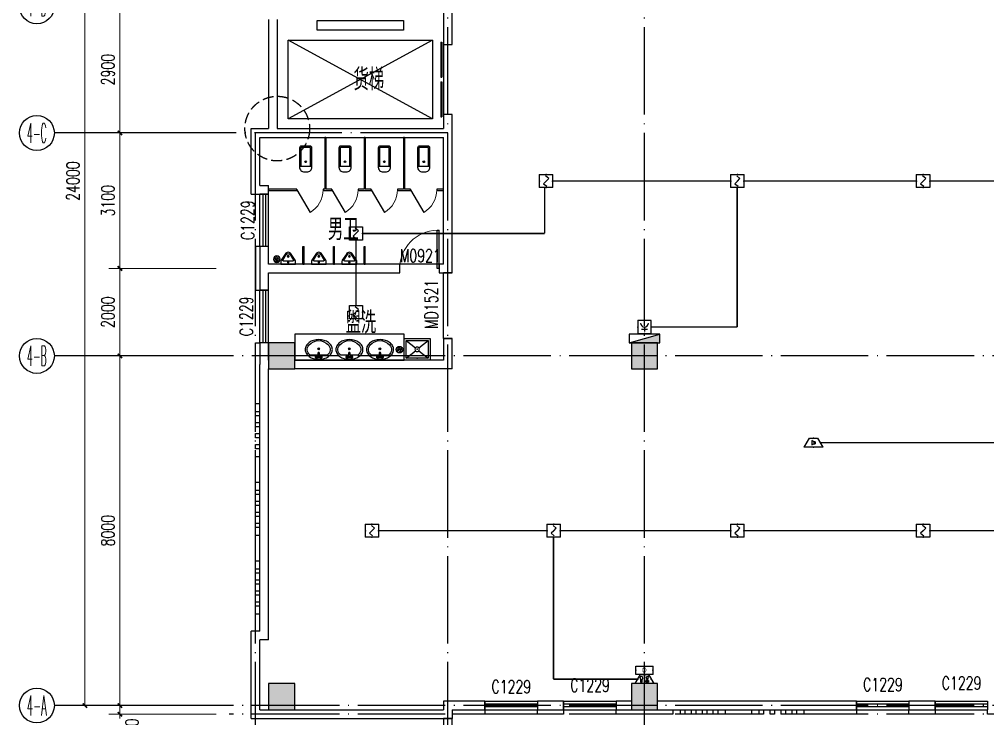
# Model space of a CAD drawing. Extents: x -124594 to 516503, y -3148 to 203159.
# Drawn here: x 263558 to 285708, y 17839 to 33839 of the extents above; entities that cross this region are included whole.
import ezdxf
from ezdxf.enums import TextEntityAlignment as Align

# ---------------------------------------------------------------- set-up
doc = ezdxf.new("R2010")
doc.units = 0
doc.header["$LTSCALE"] = 1000
doc.header["$MEASUREMENT"] = 0
doc.linetypes.add('DASH', pattern=[0.35, 0.25, -0.1])
doc.linetypes.add('DOTE', pattern=[2.42, 2, -0.2, 0.02, -0.2])
for name, color, linetype in [('AXIS', 3, 'Continuous'), ('AXIS_TEXT', 7, 'Continuous'), ('COLUMN', 9, 'Continuous'), ('EQUIP-消防', 3, 'Continuous'), ('EQUIP_消火栓', 7, 'Continuous'), ('J-AXIS-轴线', 1, 'DOTE'), ('J-DOOR-窗', 8, 'Continuous'), ('J-DOOR-门', 8, 'Continuous'), ('J-FLOR-屋顶', 140, 'Continuous'), ('J-FLOR-洞口', 4, 'Continuous'), ('J-FURN-厨卫', 253, 'Continuous'), ('J-STAIR-电梯', 142, 'Continuous'), ('J-WALL-墙体', 2, 'Continuous'), ('LATRINE', 8, 'Continuous'), ('PUB_HATCH', 8, 'Continuous'), ('PUB_TEXT', 7, 'Continuous'), ('WINDOW_TEXT', 7, 'Continuous'), ('WIRE-应急', 1, 'DASH'), ('WIRE-消防', 222, 'Continuous'), ('WIRE-消防广播', 4, 'TG_BC'), ('装饰柱', 7, 'Continuous')]:
    doc.layers.add(name, color=color, linetype=linetype)
doc.layers.add('建筑底图', color=8, linetype='Continuous', lineweight=5)
doc.styles.add('_TCH_AXIS', font='COMPLEX', dxfattribs={"bigfont": 'GBCBIG'})
doc.styles.add('_TCH_DIM_T3', font='SIMPLEX', dxfattribs={"width": 0.705882, "bigfont": 'GBCBIG'})
doc.styles.add('_TCH_WINDOW', font='SIMPLEX', dxfattribs={"height": 3.5, "bigfont": 'GBCBIG'})
doc.styles.add('_TEL_ATTDEF', font='GBENOR', dxfattribs={"width": 0.8, "height": 3, "bigfont": 'GBCBIG'})
doc.styles.add('COMPLEX', font='COMPLEX')
doc.styles.add('HZ', font='simplex.shx', dxfattribs={"width": 0.7, "bigfont": 'hztxt.shx'})
doc.styles.get("Standard").update_dxf_attribs({"font": 'gbenor.shx', "bigfont": 'gbcbig.shx'})
doc.styles.add('TG_LINETYPE', font='SIMPLEX', dxfattribs={"width": 0.8, "height": 3, "bigfont": 'HZTXT'})
doc.linetypes.add('TG_BC', pattern='A,2,-0.85,["BC",TG_LINETYPE,S=0.1,R=0,X=-0.65,Y=-0.15],0', length=2.85)
doc.dimstyles.new('_TCH_ARCH&&100', dxfattribs={"dimtxt": 297.5, "dimasz": 100, "dimexe": 250, "dimexo": 300, "dimgap": 126.25, "dimtad": 1, "dimdec": 0, "dimzin": 0, "dimdsep": 46, "dimtxsty": '_TCH_DIM_T3', "dimblk": 'ARCHTICK', "dimcen": 0.09, "dimclrt": 7, "dimazin": 2, "dimtfac": 1, "dimtdec": 0, "dimtix": 1, "dimtmove": 2, "dimatfit": 3, "dimfxl": 1, "dimtolj": 1, "dimtzin": 0, "dimarcsym": 0})

# ---------------------------------------------------------------- blocks, each defined once
blk = doc.blocks.new('$lvtry$00000221')
at = {"color": 0}
for p, q in [((-124, -91, 0), (-43, -216, 0)), ((-116, -76, 0), (116, -76, 0)), ((43, -216, 0), (124, -91, 0))]:
    blk.add_line(p, q, dxfattribs=at)
at = {"color": 0, "elevation": 0}
blk.add_lwpolyline([(69, -231, -0.57735), (-69, -231), (-162, -88, -0.145378), (-170, -61), (-170, 0), (170, 0), (170, -61, -0.145378), (162, -88)], format="xyb", close=True, dxfattribs=at)
at = {"color": 0}
for centre, radius in [((0, -177, 0), 20), ((0, -38, 0), 17.7)]:
    blk.add_circle(centre, radius, dxfattribs=at)
for centre, radius, start, end in [((-116, -86, 0), 10, 90, 213.0863), ((0, -191, 0), 50, 210, 330), ((116, -86, 0), 10, 326.9137, 90)]:
    blk.add_arc(centre, radius, start, end, dxfattribs=at)
for p in [(0, -38, 0), (0, -177, 0)]:
    blk.add_point(p, dxfattribs=at)
blk = doc.blocks.new('$lvtry$00000171')
for p, q in [((-74, 11), (-11, 74)), ((-70, -27), (27, 70)), ((-53, -53), (53, 53)), ((-27, -70), (70, 27)), ((11, -74), (74, -11))]:
    blk.add_line(p, q)
blk.add_circle((0, 0), 75)
blk.add_point((0, 0))
blk = doc.blocks.new('$lvtry$00000191')
at = {"color": 0}
for p, q in [((-250, -50, 0), (-39, -219, 0)), ((39, -219, 0), (250, -50, 0)), ((-250, -450, 0), (-39, -281, 0)), ((39, -281, 0), (250, -450, 0))]:
    blk.add_line(p, q, dxfattribs=at)
at = {"color": 0, "elevation": 0}
for points in [[(300, -500), (300, 0), (-300, 0), (-300, -500)], [(250, -450), (250, -50), (-250, -50), (-250, -450)]]:
    blk.add_lwpolyline(points, close=True, dxfattribs=at)
at = {"color": 0}
blk.add_circle((0, -250, 0), 50, dxfattribs=at)
for p in [(0, -50, 0), (0, -250, 0)]:
    blk.add_point(p, dxfattribs=at)
blk = doc.blocks.new('$lvtry$00000196')
at = {"color": 0}
for points in [[(219, -385, 0.106486), (289, -308, 0.130324), (310, -225, 0.130324), (289, -143, 0.106486), (219, -66, 0.084172), (123, -18, 0.073176), (0, 0, 0.073176), (-123, -18, 0.084172), (-219, -66, 0.106486), (-289, -143, 0.130324), (-310, -225, 0.130324), (-289, -308, 0.106486), (-219, -385, 0.084172), (-123, -433, 0.073176), (0, -451, 0.073176), (123, -433, 0.084172)], [(-22, -44), (-17, -142, 1), (21, -142), (26, -44, 0.493794)]]:
    blk.add_lwpolyline(points, format="xyb", close=True, dxfattribs=at)
for points in [[(-218, -329, -0.467303), (-199, -103, -0.154885), (-179, -96), (-17, -96, -0.154885)], [(21, -96), (183, -96, -0.154885), (203, -103, -0.467303), (222, -329, -0.210278), (2, -430, -0.210278), (-218, -329, -0.467303)]]:
    blk.add_lwpolyline(points, format="xyb", dxfattribs=at)
for points in [[(-52, -25), (56, -25)], [(-52, -78), (-20, -78)], [(24, -78), (56, -78)]]:
    blk.add_lwpolyline(points, dxfattribs=at)
for centre, radius in [((-52, -52), 19.4), ((-52, -52), 12.6), ((2, -241), 19.7), ((56, -52), 19.4), ((56, -52), 12.6), ((2, -241), 14.7)]:
    blk.add_circle(centre, radius, dxfattribs=at)
for centre, start, end in [((-52, -52), 90, 270), ((56, -52), 270, 90)]:
    blk.add_arc(centre, 26.5, start, end, dxfattribs=at)
for p in [(2, -62), (2, -241)]:
    blk.add_point(p, dxfattribs=at)
blk = doc.blocks.new('_ArchTick')
at = {"color": 0, "linetype": 'ByBlock', "const_width": 0.4}
blk.add_lwpolyline([(-0.5, -0.5), (0.5, 0.5)], dxfattribs=at)
blk = doc.blocks.new('*D240')
at = {"layer": 'AXIS', "color": 0, "lineweight": -2, "transparency": 16777216}
for p, q in [((268058, 118791), (264808, 118791)), ((265058, 94791), (265058, 118791)), ((268058, 94791), (264808, 94791))]:
    blk.add_line(p, q, dxfattribs=at)
at = {"layer": 'Defpoints', "color": 0, "transparency": 16777216}
for p in [(265058, 118791), (268358, 118791), (268358, 94791)]:
    blk.add_point(p, dxfattribs=at)
at = {"layer": 'AXIS', "color": 0, "lineweight": -2, "transparency": 16777216, "xscale": 100, "yscale": 100, "zscale": 100}
for p, rotation in [((265058, 118791), 90), ((265058, 94791), 270)]:
    blk.add_blockref('_ArchTick', p, dxfattribs=dict(at, rotation=rotation))
at = {"layer": 'AXIS', "color": 7, "transparency": 16777216, "insert": (264783, 106791), "char_height": 297.5, "attachment_point": 5, "rotation": 90, "style": '_TCH_DIM_T3'}
blk.add_mtext('\\A1;24000', dxfattribs=at)
blk = doc.blocks.new('*D241')
at = {"layer": 'AXIS', "color": 0, "lineweight": -2, "transparency": 16777216}
for p, q in [((265858, 94791), (265858, 94891)), ((268058, 94791), (265608, 94791)), ((268058, 94591), (265608, 94591)), ((265858, 94591), (265858, 94791)), ((265858, 94591), (265858, 94491))]:
    blk.add_line(p, q, dxfattribs=at)
at = {"layer": 'Defpoints', "color": 0, "transparency": 16777216}
for p in [(265858, 94791), (268358, 94791), (268358, 94591)]:
    blk.add_point(p, dxfattribs=at)
at = {"layer": 'AXIS', "color": 0, "lineweight": -2, "transparency": 16777216, "xscale": 100, "yscale": 100, "zscale": 100}
for p, rotation in [((265858, 94791), 270), ((265858, 94591), 90)]:
    blk.add_blockref('_ArchTick', p, dxfattribs=dict(at, rotation=rotation))
at = {"layer": 'AXIS', "color": 7, "transparency": 16777216, "insert": (266133, 94221), "char_height": 297.5, "attachment_point": 5, "rotation": 90, "style": '_TCH_DIM_T3'}
blk.add_mtext('\\A1;200', dxfattribs=at)
blk = doc.blocks.new('*D242')
at = {"layer": 'AXIS', "color": 0, "lineweight": -2, "transparency": 16777216}
for p, q in [((268058, 102791), (265608, 102791)), ((265858, 94791), (265858, 102791)), ((268058, 94791), (265608, 94791))]:
    blk.add_line(p, q, dxfattribs=at)
at = {"layer": 'Defpoints', "color": 0, "transparency": 16777216}
for p in [(265858, 102791), (268358, 102791), (268358, 94791)]:
    blk.add_point(p, dxfattribs=at)
at = {"layer": 'AXIS', "color": 0, "lineweight": -2, "transparency": 16777216, "xscale": 100, "yscale": 100, "zscale": 100}
for p, rotation in [((265858, 102791), 90), ((265858, 94791), 270)]:
    blk.add_blockref('_ArchTick', p, dxfattribs=dict(at, rotation=rotation))
at = {"layer": 'AXIS', "color": 7, "transparency": 16777216, "insert": (265583, 98791), "char_height": 297.5, "attachment_point": 5, "rotation": 90, "style": '_TCH_DIM_T3'}
blk.add_mtext('\\A1;8000', dxfattribs=at)
blk = doc.blocks.new('*D243')
at = {"layer": 'AXIS', "color": 0, "lineweight": -2, "transparency": 16777216}
for p, q in [((268058, 104791), (265608, 104791)), ((265858, 102791), (265858, 104791)), ((268058, 102791), (265608, 102791))]:
    blk.add_line(p, q, dxfattribs=at)
at = {"layer": 'Defpoints', "color": 0, "transparency": 16777216}
for p in [(265858, 104791), (268358, 104791), (268358, 102791)]:
    blk.add_point(p, dxfattribs=at)
at = {"layer": 'AXIS', "color": 0, "lineweight": -2, "transparency": 16777216, "xscale": 100, "yscale": 100, "zscale": 100}
for p, rotation in [((265858, 104791), 90), ((265858, 102791), 270)]:
    blk.add_blockref('_ArchTick', p, dxfattribs=dict(at, rotation=rotation))
at = {"layer": 'AXIS', "color": 7, "transparency": 16777216, "insert": (265583, 103791), "char_height": 297.5, "attachment_point": 5, "rotation": 90, "style": '_TCH_DIM_T3'}
blk.add_mtext('\\A1;2000', dxfattribs=at)
blk = doc.blocks.new('*D244')
at = {"layer": 'AXIS', "color": 0, "lineweight": -2, "transparency": 16777216}
for p, q in [((268058, 107891), (265608, 107891)), ((265858, 104791), (265858, 107891)), ((268058, 104791), (265608, 104791))]:
    blk.add_line(p, q, dxfattribs=at)
at = {"layer": 'Defpoints', "color": 0, "transparency": 16777216}
for p in [(265858, 107891), (268358, 107891), (268358, 104791)]:
    blk.add_point(p, dxfattribs=at)
at = {"layer": 'AXIS', "color": 0, "lineweight": -2, "transparency": 16777216, "xscale": 100, "yscale": 100, "zscale": 100}
for p, rotation in [((265858, 107891), 90), ((265858, 104791), 270)]:
    blk.add_blockref('_ArchTick', p, dxfattribs=dict(at, rotation=rotation))
at = {"layer": 'AXIS', "color": 7, "transparency": 16777216, "insert": (265583, 106341), "char_height": 297.5, "attachment_point": 5, "rotation": 90, "style": '_TCH_DIM_T3'}
blk.add_mtext('\\A1;3100', dxfattribs=at)
blk = doc.blocks.new('*D245')
at = {"layer": 'AXIS', "color": 0, "lineweight": -2, "transparency": 16777216}
for p, q in [((268058, 110791), (265608, 110791)), ((265858, 107891), (265858, 110791)), ((268058, 107891), (265608, 107891))]:
    blk.add_line(p, q, dxfattribs=at)
at = {"layer": 'Defpoints', "color": 0, "transparency": 16777216}
for p in [(265858, 110791), (268358, 110791), (268358, 107891)]:
    blk.add_point(p, dxfattribs=at)
at = {"layer": 'AXIS', "color": 0, "lineweight": -2, "transparency": 16777216, "xscale": 100, "yscale": 100, "zscale": 100}
for p, rotation in [((265858, 110791), 90), ((265858, 107891), 270)]:
    blk.add_blockref('_ArchTick', p, dxfattribs=dict(at, rotation=rotation))
at = {"layer": 'AXIS', "color": 7, "transparency": 16777216, "insert": (265583, 109341), "char_height": 297.5, "attachment_point": 5, "rotation": 90, "style": '_TCH_DIM_T3'}
blk.add_mtext('\\A1;2900', dxfattribs=at)
blk = doc.blocks.new('_FZH')
blk.add_lwpolyline([(-0.5, -0.5), (0.5, -0.5), (0.5, 0.5), (-0.5, 0.5)], close=True)
at = {"layer": 'PUB_HATCH'}
blk.add_solid([(-0.5, -0.5), (0.5, -0.5), (-0.5, 0.5), (0.5, 0.5)], dxfattribs=at)
blk = doc.blocks.new('$TCHSYS$WIN2D')
for p, q in [((-0.5, 0.5), (0.5, 0.5)), ((-0.5, 0.5), (-0.5, -0.5)), ((0.5, 0.5), (0.5, -0.5)), ((0.5, 0.167), (-0.5, 0.167)), ((0.5, -0.167), (-0.5, -0.167)), ((-0.5, -0.5), (0.5, -0.5))]:
    blk.add_line(p, q)
blk = doc.blocks.new('$DORLIB2D$00000127')
at = {"color": 0}
for points in [[(-0.533, 0.795), (-0.533, 0.69)], [(-0.033, 0.795), (-0.533, 0.795)], [(-0.033, 0.795), (-0.033, 0.69)], [(0.533, 0.795), (0.033, 0.795)], [(0.033, 0.795), (0.033, 0.69)], [(0.533, 0.795), (0.533, 0.69)], [(-0.033, 0.69), (-0.533, 0.69)], [(0.533, 0.69), (0.033, 0.69)], [(0.5, 0.5), (-0.5, 0.5)]]:
    blk.add_lwpolyline(points, dxfattribs=at)
blk = doc.blocks.new('$DorLib2D$00000001')
for p, q in [((0.45, 0.975), (0.5, 0.975)), ((0.45, 0), (0.45, 0.975)), ((0.5, 0), (0.5, 0.975)), ((0.5, 0), (0.45, 0))]:
    blk.add_line(p, q)
at = {"lineweight": 13}
blk.add_arc((0.475, 0), 0.975, 91.4693, 180, dxfattribs=at)
blk = doc.blocks.new('_AXISO')
blk.add_circle((0, 0), 0.5)
at = {"layer": 'AXIS_TEXT', "style": 'COMPLEX', "width": 1.041667}
blk.add_attdef('A', text='', height=0.56, dxfattribs=at).set_placement((-0.25, -0.28), (0.25, -0.28), align=Align.FIT)
blk = doc.blocks.new('$lvtry$00000202')
at = {"color": 0}
for p, q in [((-110, -40, 0), (-110, -470, 0)), ((100, -30, 0), (-100, -30, 0)), ((110, -470, 0), (110, -40, 0)), ((140, -470, 0), (-140, -470, 0))]:
    blk.add_line(p, q, dxfattribs=at)
at = {"color": 0, "elevation": 0}
blk.add_lwpolyline([(140, -40, 0.414214), (100, 0), (-100, 0, 0.414214), (-140, -40), (-140, -480, 0.414214), (-30, -590), (30, -590, 0.414214), (140, -480)], format="xyb", close=True, dxfattribs=at)
at = {"color": 0}
blk.add_circle((0, -359, 0), 20, dxfattribs=at)
for centre, start, end in [((-100, -40, 0), 90, 180), ((100, -40, 0), 0, 90)]:
    blk.add_arc(centre, 10, start, end, dxfattribs=at)
for p in [(0, 0, 0), (0, -359, 0)]:
    blk.add_point(p, dxfattribs=at)
blk = doc.blocks.new('$TCHSYS$APDOOR2D')
blk.add_line((0.5, 0), (0, 0.866))
at = {"lineweight": 13}
blk.add_arc((0.5, 0), 1, 120, 180, dxfattribs=at)
blk = doc.blocks.new('$Equip$00002649')
for p, q in [((-0.5, 0.5), (-0.5, -0.5)), ((0.5, 0.5), (-0.5, 0.5)), ((-0.2, 0.2), (0.05, 0.4)), ((0, 0), (-0.2, 0.2)), ((0, 0), (0.2, -0.2)), ((0.5, -0.5), (0.5, 0.5)), ((-0.5, -0.5), (0.5, -0.5)), ((0.2, -0.2), (-0.05, -0.4))]:
    blk.add_line(p, q)
at = {"const_width": 0.0667}
blk.add_lwpolyline([(-0.5, 0.5), (0.5, 0.5), (0.5, -0.5), (-0.5, -0.5), (-0.5, 0.5), (0.5, 0.5)], dxfattribs=at)
for p in [(-0.5, 0), (0, 0.5), (0.5, 0), (0, -0.5)]:
    blk.add_point(p)
at = {"color": 7, "flags": 1}
for tag, height, p in [('A', 0.00002, (0, 0)), ('B', 0.4, (0.762, -0.208))]:
    blk.add_attdef(tag, text='', height=height, dxfattribs=at).set_placement(p, align=Align.MIDDLE_CENTER)
blk = doc.blocks.new('$equip$00002679')
for p, q in [((-0.3, 0.699), (-0.703, 0)), ((-0.703, 0), (0.703, 0)), ((-0.264, 0.249), (-0.304, 0.569)), ((-0.304, 0.569), (-0.128, 0.489)), ((-0.304, 0.249), (-0.304, 0.113)), ((-0.128, 0.249), (-0.304, 0.249)), ((-0.304, 0.113), (-0.128, 0.113)), ((0.3, 0.699), (-0.3, 0.699)), ((0.3, 0.699), (-0.3, 0.699)), ((-0.128, 0.489), (-0.168, 0.249)), ((-0.128, 0.113), (-0.128, 0.249)), ((0, 0.699), (0, 0)), ((0.174, 0.11), (0.174, 0.338)), ((0.294, 0.11), (0.174, 0.11)), ((0.294, 0.338), (0.294, 0.11)), ((0.703, 0), (0.3, 0.699))]:
    blk.add_line(p, q)
at = {"const_width": 0.0667}
for points in [[(-0.299, 0.699), (0.301, 0.699), (0.703, 0), (-0.702, 0), (-0.299, 0.699), (0.301, 0.699)], [(-0.3, 0.699), (0.3, 0.699), (0.703, 0), (-0.703, 0), (-0.3, 0.699), (0.3, 0.699)]]:
    blk.add_lwpolyline(points, dxfattribs=at)
blk.add_circle((0.234, 0.43), 0.111)
for p in [(-0.501, 0.349), (0, 0.699), (0, 0), (0.502, 0.349)]:
    blk.add_point(p)
at = {"color": 7, "flags": 1}
for tag, height, p in [('A', 0.00002, (0, 0)), ('B', 0.4, (0.961, 0.299))]:
    blk.add_attdef(tag, text='', height=height, dxfattribs=at).set_placement(p, align=Align.MIDDLE_CENTER)
blk = doc.blocks.new('$equip$00002786')
for p, q in [((0.65, 0.65), (-0.65, 0.65)), ((-0.65, 0.65), (-0.65, 0)), ((-0.65, 0), (0.65, 0)), ((0.65, 0), (0.65, 0.65))]:
    blk.add_line(p, q)
at = {"const_width": 0.0667}
blk.add_lwpolyline([(-0.65, 0.65), (0.65, 0.65), (0.65, 0), (-0.65, 0), (-0.65, 0.65), (0.65, 0.65)], dxfattribs=at)
for p in [(-0.65, 0.325), (0, 0.65), (0, 0), (0.65, 0.325)]:
    blk.add_point(p)
at = {"color": 7}
blk.add_attdef('$TEXT$', text='', height=0.4, dxfattribs=at).set_placement((0.006, 0.343), align=Align.MIDDLE_CENTER)
at = {"color": 7, "flags": 1}
for tag, p in [('A', (0, 0)), ('B', (0.905, 0.246))]:
    blk.add_attdef(tag, text='', height=0.4, dxfattribs=at).set_placement(p, align=Align.MIDDLE_CENTER)
blk = doc.blocks.new('$equip$00002677')
for p, q in [((-0.3, 0.699), (-0.703, 0)), ((-0.703, 0), (0.703, 0)), ((0.3, 0.699), (-0.3, 0.699)), ((-0.117, 0.421), (-0.117, 0.26)), ((-0.117, 0.421), (-0.036, 0.421)), ((-0.036, 0.26), (-0.117, 0.26)), ((-0.036, 0.421), (0.118, 0.503)), ((-0.036, 0.421), (-0.036, 0.26)), ((0.118, 0.173), (-0.036, 0.26)), ((0.118, 0.503), (0.118, 0.173)), ((0.703, 0), (0.3, 0.699))]:
    blk.add_line(p, q)
at = {"const_width": 0.0667}
blk.add_lwpolyline([(-0.3, 0.699), (0.3, 0.699), (0.703, 0), (-0.703, 0), (-0.3, 0.699), (0.3, 0.699)], dxfattribs=at)
blk.add_lwpolyline([(-0.3, 0.699), (0.3, 0.699), (0.703, 0), (-0.703, 0), (-0.3, 0.699), (0.3, 0.699)], dxfattribs=at)
for p in [(-0.501, 0.349), (0, 0.699), (0, 0), (0.502, 0.349)]:
    blk.add_point(p)
at = {"color": 7, "flags": 1}
for tag, height, p in [('A', 0.00002, (0, 0)), ('B', 0.4, (0.961, 0.299))]:
    blk.add_attdef(tag, text='', height=height, dxfattribs=at).set_placement(p, align=Align.MIDDLE_CENTER)
blk = doc.blocks.new('$equip$00002656')
for p, q in [((-0.5, 1), (-0.5, 0)), ((0.5, 1), (-0.5, 1)), ((0.5, 0), (0.5, 1)), ((-0.5, 0), (0.5, 0)), ((-0.219, 0.331), (0.222, 0.331)), ((0, 0.5), (0, 0.15))]:
    blk.add_line(p, q)
at = {"const_width": 0.0667}
blk.add_lwpolyline([(-0.5, 1), (0.5, 1), (0.5, 0), (-0.5, 0), (-0.5, 1), (0.5, 1)], dxfattribs=at)
blk.add_arc((0, 0.8), 0.3, 180, 0)
for p in [(0, 1), (-0.5, 0.5), (0, 0), (0.5, 0.5)]:
    blk.add_point(p)
at = {"color": 7, "flags": 1}
for tag, height, p in [('A', 0.00002, (0, 0)), ('B', 0.4, (0.762, 0.292))]:
    blk.add_attdef(tag, text='', height=height, dxfattribs=at).set_placement(p, align=Align.MIDDLE_CENTER)
blk = doc.blocks.new('$TwtSys$00000434')
for p, q in [((-0.5, 0.5), (-0.5, -0.5)), ((-0.5, -0.5), (0.5, 0.5)), ((0.5, 0.5), (-0.5, 0.5)), ((0.5, -0.5), (0.5, 0.5)), ((-0.5, -0.5), (0.5, -0.5))]:
    blk.add_line(p, q)
blk.add_solid([(0.5, -0.5), (0.5, 0.5), (-0.5, -0.5)])
blk = doc.blocks.new('HASGGEWS')
at = {"layer": 'AXIS', "color": 8}
for p, q in [((268358.3, 107890.8), (264358.3, 107890.8)), ((268358.3, 102790.8), (264358.3, 102790.8)), ((268358.3, 94790.8), (264358.3, 94790.8))]:
    blk.add_line(p, q, dxfattribs=at)
at = {"layer": 'J-AXIS-轴线', "color": 8}
for p, q in [((273358.3, 93790.8), (273358.3, 119790.8)), ((277858.3, 93790.8), (277858.3, 119790.8)), ((273358.3, 107890.8), (268358.3, 107890.8)), ((268958.3, 93790.8), (268958.3, 107890.8)), ((316858.3, 102790.8), (268358.3, 102790.8)), ((316858.3, 94790.8), (268358.3, 94790.8)), ((316858.3, 94590.8), (268358.3, 94590.8))]:
    blk.add_line(p, q, dxfattribs=at)
at = {"layer": 'J-DOOR-门', "color": 8}
blk.add_line((273158.3, 104890.8), (272258.3, 104890.8), dxfattribs=at)
at = {"layer": 'J-FLOR-屋顶', "color": 8}
blk.add_lwpolyline([(273458.3, 94490.8), (273258.3, 94490.8), (273258.3, 92963.5), (273458.3, 92963.5)], close=True, dxfattribs=at)
at = {"layer": 'J-FLOR-洞口', "color": 8, "linetype": 'DASH'}
for p, q in [((273458.3, 104690.8), (273258.3, 104690.8)), ((273258.3, 103190.8), (273458.3, 103190.8))]:
    blk.add_line(p, q, dxfattribs=at)
at = {"layer": 'J-FLOR-洞口', "color": 8}
blk.add_line((273258.3, 103190.8), (273258.3, 104690.8), dxfattribs=at)
at = {"layer": 'J-FURN-厨卫', "color": 8}
blk.add_lwpolyline([(269858.3, 102690.8), (272358.3, 102690.8), (272358.3, 103290.8), (269858.3, 103290.8)], close=True, dxfattribs=at)
at = {"layer": 'J-STAIR-电梯', "color": 8}
for p, q in [((270368.3, 110240.8), (270368.3, 110465.8)), ((270368.3, 110465.8), (272348.3, 110465.8)), ((272348.3, 110465.8), (272348.3, 110240.8)), ((272348.3, 110240.8), (270368.3, 110240.8)), ((269708.3, 108215.8), (269708.3, 110015.8)), ((269708.3, 110015.8), (273008.3, 110015.8)), ((273008.3, 110015.8), (269708.3, 108215.8)), ((273008.3, 108215.8), (269708.3, 110015.8)), ((273008.3, 110015.8), (273008.3, 108215.8)), ((273008.3, 108215.8), (269708.3, 108215.8))]:
    blk.add_line(p, q, dxfattribs=at)
at = {"layer": 'J-WALL-墙体', "color": 8}
for p, q in [((273458.3, 109915.8), (273458.3, 110790.8)), ((273258.3, 110690.8), (273258.3, 109915.8)), ((269258.3, 110490.8), (269258.3, 107990.8)), ((269458.3, 110490.8), (269458.3, 107990.8)), ((273258.3, 109915.8), (273458.3, 109915.8)), ((273458.3, 108315.8), (273258.3, 108315.8)), ((273258.3, 108315.8), (273258.3, 107990.8)), ((273458.3, 107890.8), (273458.3, 108315.8)), ((268858.3, 107990.8), (269258.3, 107990.8)), ((268858.3, 106490.8), (268858.3, 107990.8)), ((269458.3, 107990.8), (273258.3, 107990.8)), ((273458.3, 104790.8), (273458.3, 107890.8)), ((269058.3, 107790.8), (269358.3, 107790.8)), ((269058.3, 106690.8), (269058.3, 107790.8)), ((269358.3, 107790.8), (273258.3, 107790.8)), ((273258.3, 104890.8), (273258.3, 107790.8)), ((269058.3, 106690.8), (269258.3, 106690.8)), ((269258.3, 106490.8), (269258.3, 106690.8)), ((268858.3, 106490.8), (269058.3, 106490.8)), ((269058.3, 106490.8), (269258.3, 106490.8)), ((269258.3, 105290.8), (269058.3, 105290.8)), ((269058.3, 105290.8), (269058.3, 104790.8)), ((269258.3, 104890.8), (269258.3, 105290.8)), ((269058.3, 104790.8), (269058.3, 104290.8)), ((272258.3, 104890.8), (269258.3, 104890.8)), ((272258.3, 104690.8), (272258.3, 104890.8)), ((273258.3, 104890.8), (273158.3, 104890.8)), ((273158.3, 104890.8), (273158.3, 104690.8)), ((273458.3, 104690.8), (273458.3, 104790.8)), ((269258.3, 104290.8), (269258.3, 104690.8)), ((269258.3, 104690.8), (272258.3, 104690.8)), ((273158.3, 104690.8), (273258.3, 104690.8)), ((273258.3, 104690.8), (273458.3, 104690.8)), ((269058.3, 104290.8), (269258.3, 104290.8)), ((269258.3, 103090.8), (269058.3, 103090.8)), ((269058.3, 103090.8), (269058.3, 102590.8)), ((269258.3, 102690.8), (269258.3, 103090.8)), ((273458.3, 103190.8), (273258.3, 103190.8)), ((273258.3, 103190.8), (273258.3, 102690.8)), ((273458.3, 102490.8), (273458.3, 103190.8)), ((269058.3, 96490.8), (269058.3, 102590.8)), ((273258.3, 102690.8), (269858.3, 102690.8)), ((269258.3, 96290.8), (269258.3, 102490.8)), ((273458.3, 102490.8), (269858.3, 102490.8)), ((269058.3, 96490.8), (268858.3, 96490.8)), ((268858.3, 94490.8), (268858.3, 96490.8)), ((269258.3, 96290.8), (269058.3, 96290.8)), ((269058.3, 94690.8), (269058.3, 96290.8)), ((274208.3, 94890.8), (273258.3, 94890.8)), ((273258.3, 94890.8), (273258.3, 94690.8)), ((274208.3, 94690.8), (274208.3, 94890.8)), ((276008.3, 94890.8), (275408.3, 94890.8)), ((275408.3, 94890.8), (275408.3, 94690.8)), ((276008.3, 94690.8), (276008.3, 94890.8)), ((277558.3, 94890.8), (277208.3, 94890.8)), ((277208.3, 94890.8), (277208.3, 94690.8)), ((282708.3, 94890.8), (278158.3, 94890.8)), ((282708.3, 94690.8), (282708.3, 94890.8)), ((284508.3, 94890.8), (283908.3, 94890.8)), ((283908.3, 94890.8), (283908.3, 94690.8)), ((284508.3, 94690.8), (284508.3, 94890.8)), ((269058.3, 94690.8), (273258.3, 94690.8)), ((273458.3, 94690.8), (274208.3, 94690.8)), ((273458.3, 94690.8), (273458.3, 94490.8)), ((275408.3, 94690.8), (276008.3, 94690.8)), ((277208.3, 94690.8), (277558.3, 94690.8)), ((278158.3, 94690.8), (282708.3, 94690.8)), ((283908.3, 94690.8), (284508.3, 94690.8)), ((268858.3, 94490.8), (273458.3, 94490.8))]:
    blk.add_line(p, q, dxfattribs=at)
at = {"layer": 'LATRINE'}
for p, q in [((270545.8, 107790.8), (270545.8, 106603.3)), ((270570.8, 107790.8), (270545.8, 107790.8)), ((270570.8, 107790.8), (270570.8, 106603.3)), ((271445.8, 107790.8), (271445.8, 106603.3)), ((271470.8, 107790.8), (271445.8, 107790.8)), ((271470.8, 107790.8), (271470.8, 106603.3)), ((272345.8, 107790.8), (272345.8, 106603.3)), ((272370.8, 107790.8), (272345.8, 107790.8)), ((272370.8, 107790.8), (272370.8, 106603.3)), ((269908.3, 106603.3), (269258.3, 106603.3)), ((269258.3, 106603.3), (269258.3, 106578.3)), ((269258.3, 106578.3), (269908.3, 106578.3)), ((269908.3, 106578.3), (269908.3, 106603.3)), ((270545.8, 106603.3), (270508.3, 106603.3)), ((270508.3, 106603.3), (270508.3, 106578.3)), ((270508.3, 106578.3), (270558.3, 106578.3)), ((270558.3, 106578.3), (270708.3, 106578.3)), ((270708.3, 106603.3), (270570.8, 106603.3)), ((270708.3, 106578.3), (270708.3, 106603.3)), ((271445.8, 106603.3), (271308.3, 106603.3)), ((271308.3, 106603.3), (271308.3, 106578.3)), ((271308.3, 106578.3), (271458.3, 106578.3)), ((271458.3, 106578.3), (271608.3, 106578.3)), ((271608.3, 106603.3), (271470.8, 106603.3)), ((271608.3, 106578.3), (271608.3, 106603.3)), ((272345.8, 106603.3), (272208.3, 106603.3)), ((272208.3, 106603.3), (272208.3, 106578.3)), ((272208.3, 106578.3), (272358.3, 106578.3)), ((272358.3, 106578.3), (272508.3, 106578.3)), ((272508.3, 106603.3), (272370.8, 106603.3)), ((272508.3, 106578.3), (272508.3, 106603.3)), ((273258.3, 106603.3), (273108.3, 106603.3)), ((273108.3, 106603.3), (273108.3, 106578.3)), ((273108.3, 106578.3), (273258.3, 106578.3)), ((273258.3, 106578.3), (273258.3, 106603.3))]:
    blk.add_line(p, q, dxfattribs=at)
at = {"layer": 'LATRINE', "color": 8}
for p, q in [((270045.8, 104890.8), (270045.8, 105290.8)), ((270045.8, 105290.8), (270070.8, 105290.8)), ((270070.8, 104890.8), (270070.8, 105290.8)), ((270745.8, 104890.8), (270745.8, 105290.8)), ((270745.8, 105290.8), (270770.8, 105290.8)), ((270770.8, 104890.8), (270770.8, 105290.8)), ((271445.8, 104890.8), (271445.8, 105290.8)), ((271445.8, 105290.8), (271470.8, 105290.8)), ((271470.8, 104890.8), (271470.8, 105290.8)), ((270045.8, 104890.8), (270070.8, 104890.8)), ((270745.8, 104890.8), (270770.8, 104890.8)), ((271445.8, 104890.8), (271470.8, 104890.8))]:
    blk.add_line(p, q, dxfattribs=at)
at = {"layer": '装饰柱', "color": 8}
for points in [[(269058.3, 105290.8), (268958.3, 105290.8), (268958.3, 104290.8), (269058.3, 104290.8)], [(269058.3, 101690.8), (268958.3, 101690.8), (268958.3, 103090.8), (269058.3, 103090.8)], [(269058.3, 101415.8), (268958.3, 101415.8), (268958.3, 101515.8), (269058.3, 101515.8)], [(269058.3, 101165.8), (268958.3, 101165.8), (268958.3, 101265.8), (269058.3, 101265.8)], [(269058.3, 100915.8), (268958.3, 100915.8), (268958.3, 101015.8), (269058.3, 101015.8)], [(269058.3, 100665.8), (268958.3, 100665.8), (268958.3, 100765.8), (269058.3, 100765.8)], [(269058.3, 99890.8), (268958.3, 99890.8), (268958.3, 100490.8), (269058.3, 100490.8)], [(269058.3, 99890.8), (268958.3, 99890.8), (268958.3, 100290.8), (268958.3, 100290.8)], [(269058.3, 99615.8), (268958.3, 99615.8), (268958.3, 99715.8), (269058.3, 99715.8)], [(269058.3, 99365.8), (268958.3, 99365.8), (268958.3, 99465.8), (269058.3, 99465.8)], [(269058.3, 99115.8), (268958.3, 99115.8), (268958.3, 99215.8), (269058.3, 99215.8)], [(269058.3, 98865.8), (268958.3, 98865.8), (268958.3, 98965.8), (269058.3, 98965.8)], [(269058.3, 98090.8), (268958.3, 98090.8), (268958.3, 98690.8), (269058.3, 98690.8)], [(269058.3, 97815.8), (268958.3, 97815.8), (268958.3, 97915.8), (269058.3, 97915.8)], [(269058.3, 97565.8), (268958.3, 97565.8), (268958.3, 97665.8), (269058.3, 97665.8)], [(269058.3, 97315.8), (268958.3, 97315.8), (268958.3, 97415.8), (269058.3, 97415.8)], [(269058.3, 97065.8), (268958.3, 97065.8), (268958.3, 97165.8), (269058.3, 97165.8)], [(268958.3, 96490.8), (268958.3, 96890.8), (269058.3, 96890.8)], [(274208.3, 94690.8), (274208.3, 94590.8), (273458.3, 94590.8), (273458.3, 94590.8)], [(276008.3, 94690.8), (276008.3, 94590.8), (275408.3, 94590.8), (275408.3, 94690.8)], [(278508.3, 94690.8), (278508.3, 94590.8), (277208.3, 94590.8), (277208.3, 94690.8)], [(278783.3, 94690.8), (278783.3, 94590.8), (278683.3, 94590.8), (278683.3, 94690.8)], [(279033.3, 94690.8), (279033.3, 94590.8), (278933.3, 94590.8), (278933.3, 94690.8)], [(279283.3, 94690.8), (279283.3, 94590.8), (279183.3, 94590.8), (279183.3, 94690.8)], [(279533.3, 94690.8), (279533.3, 94590.8), (279433.3, 94590.8), (279433.3, 94690.8)], [(280308.3, 94690.8), (280308.3, 94590.8), (279708.3, 94590.8), (279708.3, 94690.8)], [(280583.3, 94690.8), (280583.3, 94590.8), (280483.3, 94590.8), (280483.3, 94690.8)], [(280833.3, 94690.8), (280833.3, 94590.8), (280733.3, 94590.8), (280733.3, 94690.8)], [(281083.3, 94690.8), (281083.3, 94590.8), (280983.3, 94590.8), (280983.3, 94690.8)], [(281333.3, 94690.8), (281333.3, 94590.8), (281233.3, 94590.8), (281233.3, 94690.8)], [(282708.3, 94690.8), (282708.3, 94590.8), (281508.3, 94590.8), (281508.3, 94690.8)], [(284508.3, 94690.8), (284508.3, 94590.8), (283908.3, 94590.8), (283908.3, 94690.8)], [(287008.3, 94690.8), (287008.3, 94590.8), (285708.3, 94590.8), (285708.3, 94690.8)]]:
    blk.add_lwpolyline(points, dxfattribs=at)
at = {"layer": 'AXIS', "color": 8}
ref = blk.add_blockref('_AXISO', (263958.3, 110790.8), dxfattribs=dict(at, xscale=800, yscale=800, zscale=800))
ref.add_attrib('A', '4-D', dxfattribs={"layer": 'AXIS_TEXT', "color": 8, "height": 452.55, "style": '_TCH_AXIS', "width": 0.328125}).set_placement((263732.1, 110564.5), (264184.6, 110564.5), align=Align.FIT)
ref = blk.add_blockref('_AXISO', (263958.3, 107890.8), dxfattribs=dict(at, xscale=800, yscale=800, zscale=800))
ref.add_attrib('A', '4-C', dxfattribs={"layer": 'AXIS_TEXT', "color": 8, "height": 452.55, "style": '_TCH_AXIS', "width": 0.33871}).set_placement((263732.1, 107664.5), (264184.6, 107664.5), align=Align.FIT)
ref = blk.add_blockref('_AXISO', (263958.3, 102790.8), dxfattribs=dict(at, xscale=800, yscale=800, zscale=800))
ref.add_attrib('A', '4-B', dxfattribs={"layer": 'AXIS_TEXT', "color": 8, "height": 452.55, "style": '_TCH_AXIS', "width": 0.328125}).set_placement((263732.1, 102564.5), (264184.6, 102564.5), align=Align.FIT)
ref = blk.add_blockref('_AXISO', (263958.3, 94790.8), dxfattribs=dict(at, xscale=800, yscale=800, zscale=800))
ref.add_attrib('A', '4-A', dxfattribs={"layer": 'AXIS_TEXT', "color": 8, "height": 452.55, "style": '_TCH_AXIS', "width": 0.323077}).set_placement((263732.1, 94564.5), (264184.6, 94564.5), align=Align.FIT)
at = {"layer": 'COLUMN', "color": 8, "xscale": 600, "yscale": 600, "zscale": 600, "rotation": 90}
for p in [(269558.3, 102790.8), (277858.3, 102790.8), (269558.3, 94990.8), (277858.3, 94990.8)]:
    blk.add_blockref('_FZH', p, dxfattribs=at)
at = {"layer": 'J-DOOR-窗', "color": 8}
ref = blk.add_blockref('$TCHSYS$WIN2D', (269158.3, 105890.8), dxfattribs=dict(at, xscale=1200, yscale=-200, zscale=200, rotation=90))
ref.add_attrib('A', 'C1229', (268932.1, 105440.8), dxfattribs={"layer": 'WINDOW_TEXT', "color": 8, "height": 297.5, "rotation": 90, "style": '_TCH_WINDOW', "width": 0.705882})
ref = blk.add_blockref('$TCHSYS$WIN2D', (269158.3, 103690.8), dxfattribs=dict(at, xscale=1200, yscale=-200, zscale=200, rotation=90))
ref.add_attrib('A', 'C1229', (268898.7, 103240.8), dxfattribs={"layer": 'WINDOW_TEXT', "color": 8, "height": 297.5, "rotation": 90, "style": '_TCH_WINDOW', "width": 0.705882})
ref = blk.add_blockref('$TCHSYS$WIN2D', (274808.3, 94790.8), dxfattribs=dict(at, xscale=1200, yscale=200, zscale=200))
ref.add_attrib('A', 'C1229', (274358.3, 95073.9), dxfattribs={"layer": 'WINDOW_TEXT', "color": 8, "height": 297.5, "style": '_TCH_WINDOW', "width": 0.705882})
ref = blk.add_blockref('$TCHSYS$WIN2D', (276608.3, 94790.8), dxfattribs=dict(at, xscale=1200, yscale=200, zscale=200))
ref.add_attrib('A', 'C1229', (276158.3, 95106), dxfattribs={"layer": 'WINDOW_TEXT', "color": 8, "height": 297.5, "style": '_TCH_WINDOW', "width": 0.705882})
ref = blk.add_blockref('$TCHSYS$WIN2D', (283308.3, 94790.8), dxfattribs=dict(at, xscale=1200, yscale=200, zscale=200))
ref.add_attrib('A', 'C1229', (282858.3, 95122.5), dxfattribs={"layer": 'WINDOW_TEXT', "color": 8, "height": 297.5, "style": '_TCH_WINDOW', "width": 0.705882})
ref = blk.add_blockref('$TCHSYS$WIN2D', (285108.3, 94790.8), dxfattribs=dict(at, xscale=1200, yscale=200, zscale=200))
ref.add_attrib('A', 'C1229', (284658.3, 95154.6), dxfattribs={"layer": 'WINDOW_TEXT', "color": 8, "height": 297.5, "style": '_TCH_WINDOW', "width": 0.705882})
at = {"layer": 'J-DOOR-门', "color": 8, "xscale": 1600, "yscale": 200, "zscale": 200, "rotation": 90}
blk.add_blockref('$DORLIB2D$00000127', (273358.3, 109115.8), dxfattribs=at)
at = {"layer": 'J-DOOR-门', "color": 8}
ref = blk.add_blockref('$DorLib2D$00000001', (272708.3, 104790.8), dxfattribs=dict(at, xscale=-900, yscale=-900, zscale=200, rotation=180))
ref.add_attrib('A', 'M0921', (272263.3, 104934), dxfattribs={"layer": 'WINDOW_TEXT', "color": 8, "height": 297.5, "style": '_TCH_WINDOW', "width": 0.705882})
at = {"layer": 'J-FURN-厨卫'}
for p in [(270108.3, 107590.8), (271008.3, 107590.8), (271908.3, 107590.8), (272808.3, 107590.8)]:
    blk.add_blockref('$lvtry$00000202', p, dxfattribs=at)
at = {"layer": 'J-FURN-厨卫', "color": 8, "yscale": -1, "rotation": 180}
blk.add_blockref('$lvtry$00000171', (269448.6, 105005.7), dxfattribs=at)
at = {"layer": 'J-FURN-厨卫', "color": 8, "yscale": -1}
for name, p in [('$lvtry$00000221', (269708.3, 104890.8)), ('$lvtry$00000221', (270408.3, 104890.8)), ('$lvtry$00000221', (271108.3, 104890.8)), ('$lvtry$00000191', (272658.3, 102690.8))]:
    blk.add_blockref(name, p, dxfattribs=at)
at = {"layer": 'J-FURN-厨卫', "color": 8, "rotation": 180}
for p in [(270408.3, 102710.8), (271108.3, 102710.8), (271808.3, 102710.8)]:
    blk.add_blockref('$lvtry$00000196', p, dxfattribs=at)
at = {"layer": 'J-FURN-厨卫', "color": 8}
blk.add_blockref('$lvtry$00000171', (272255.5, 102933), dxfattribs=at)
at = {"layer": 'LATRINE', "xscale": 600, "yscale": 600, "zscale": 25, "rotation": 180}
for p in [(270208.3, 106590.8), (271008.3, 106590.8), (271908.3, 106590.8), (272808.3, 106590.8)]:
    blk.add_blockref('$TCHSYS$APDOOR2D', p, dxfattribs=at)
at = {"layer": 'PUB_TEXT', "color": 8, "style": 'HZ', "width": 0.7}
for s, p in [('货梯', (271201.6, 108864.5)), ('男卫', (270618.6, 105436.6)), ('盥洗', (271021.6, 103304.4))]:
    blk.add_text(s, height=500, dxfattribs=at).set_placement(p)
at = {"layer": 'WINDOW_TEXT', "color": 8, "style": '_TCH_WINDOW', "width": 0.705882}
blk.add_text('MD1521', height=297.5, rotation=90, dxfattribs=at).set_placement((273132.1, 103410.8))
at = {"layer": 'AXIS', "color": 8}
for p1, p2, distance, picture, middle in [((268358.3, 94790.8), (268358.3, 118790.8), 3300, '*D240', (264783.3, 106790.8)), ((268358.3, 107890.8), (268358.3, 110790.8), 2500, '*D245', (265583.3, 109340.8)), ((268358.3, 104790.8), (268358.3, 107890.8), 2500, '*D244', (265583.3, 106340.8)), ((268358.3, 102790.8), (268358.3, 104790.8), 2500, '*D243', (265583.3, 103790.8)), ((268358.3, 94790.8), (268358.3, 102790.8), 2500, '*D242', (265583.3, 98790.8))]:
    dim = blk.add_aligned_dim(p1=p1, p2=p2, distance=distance, dimstyle='_TCH_ARCH&&100', dxfattribs=at)
    dim.commit()
    dim.dimension.update_dxf_attribs({"geometry": picture, "text_midpoint": middle})
dim = blk.add_linear_dim(base=(265858.3, 94790.8), p1=(268358.3, 94590.8), p2=(268358.3, 94790.8), angle=90, dimstyle='_TCH_ARCH&&100', dxfattribs=at)
dim.commit()
dim.dimension.update_dxf_attribs({"geometry": '*D241', "text_midpoint": (266133.3, 94220.8), "dimtype": 161})

msp = doc.modelspace()

# ---------------------------------------------------------------- linework, layer by layer
at = {"layer": 'WIRE-应急'}
msp.add_circle((269458, 31339), 740, dxfattribs=at)
at = {"layer": 'WIRE-消防', "const_width": 35}
for points in [[(279833, 30139), (275758, 30139)], [(284083, 30139), (280133, 30139)], [(288333, 30139), (284383, 30139)], [(275575, 28939), (275575, 29989)], [(279980, 26799), (279980, 29989)], [(271258, 27289), (271258, 28789)], [(275575, 28939), (271408, 28939)], [(278008, 26799), (279980, 26799)], [(275631, 22139), (271775, 22139)], [(279833, 22139), (275931, 22139)], [(284083, 22139), (280133, 22139)], [(288333, 22139), (284383, 22139)], [(275775, 18743), (275775, 21989)], [(277708, 18743), (275775, 18743)]]:
    msp.add_lwpolyline(points, dxfattribs=at)
at = {"layer": 'WIRE-消防广播', "const_width": 35}
msp.add_lwpolyline([(296575, 24154), (281876, 24154)], dxfattribs=at)

# ---------------------------------------------------------------- block references
at = {"layer": 'EQUIP-消防', "yscale": 300, "zscale": 300}
for name, p, xscale in [('$Equip$00002649', (275608, 30139), -300), ('$Equip$00002649', (279983, 30139), -300), ('$Equip$00002649', (284233, 30139), -300), ('$Equip$00002649', (271258, 28939), -300), ('$Equip$00002649', (271258, 27139), -300), ('$equip$00002656', (277858, 26649), 300), ('$equip$00002677', (281725, 24049), -300), ('$Equip$00002649', (271625, 22139), -300), ('$Equip$00002649', (275781, 22139), -300), ('$Equip$00002649', (279983, 22139), -300), ('$Equip$00002649', (284233, 22139), -300), ('$equip$00002679', (277858, 18639), -300)]:
    msp.add_blockref(name, p, dxfattribs=dict(at, xscale=xscale))
at = {"layer": 'EQUIP-消防'}
ref = msp.add_blockref('$equip$00002786', (277858, 18848), dxfattribs=dict(at, xscale=-300, yscale=300, zscale=300))
ref.add_attrib('$TEXT$', 'O', dxfattribs={"layer": '0', "color": 7, "height": 120, "style": '_TEL_ATTDEF'}).set_placement((277856, 18951), align=Align.MIDDLE_CENTER)
at = {"layer": 'EQUIP_消火栓', "xscale": 700, "yscale": 200, "zscale": 700}
msp.add_blockref('$TwtSys$00000434', (277858, 26539), dxfattribs=at)
at = {"layer": '建筑底图'}
msp.add_blockref('HASGGEWS', (0, -76652), dxfattribs=at)

doc.saveas('drawing.dxf')
